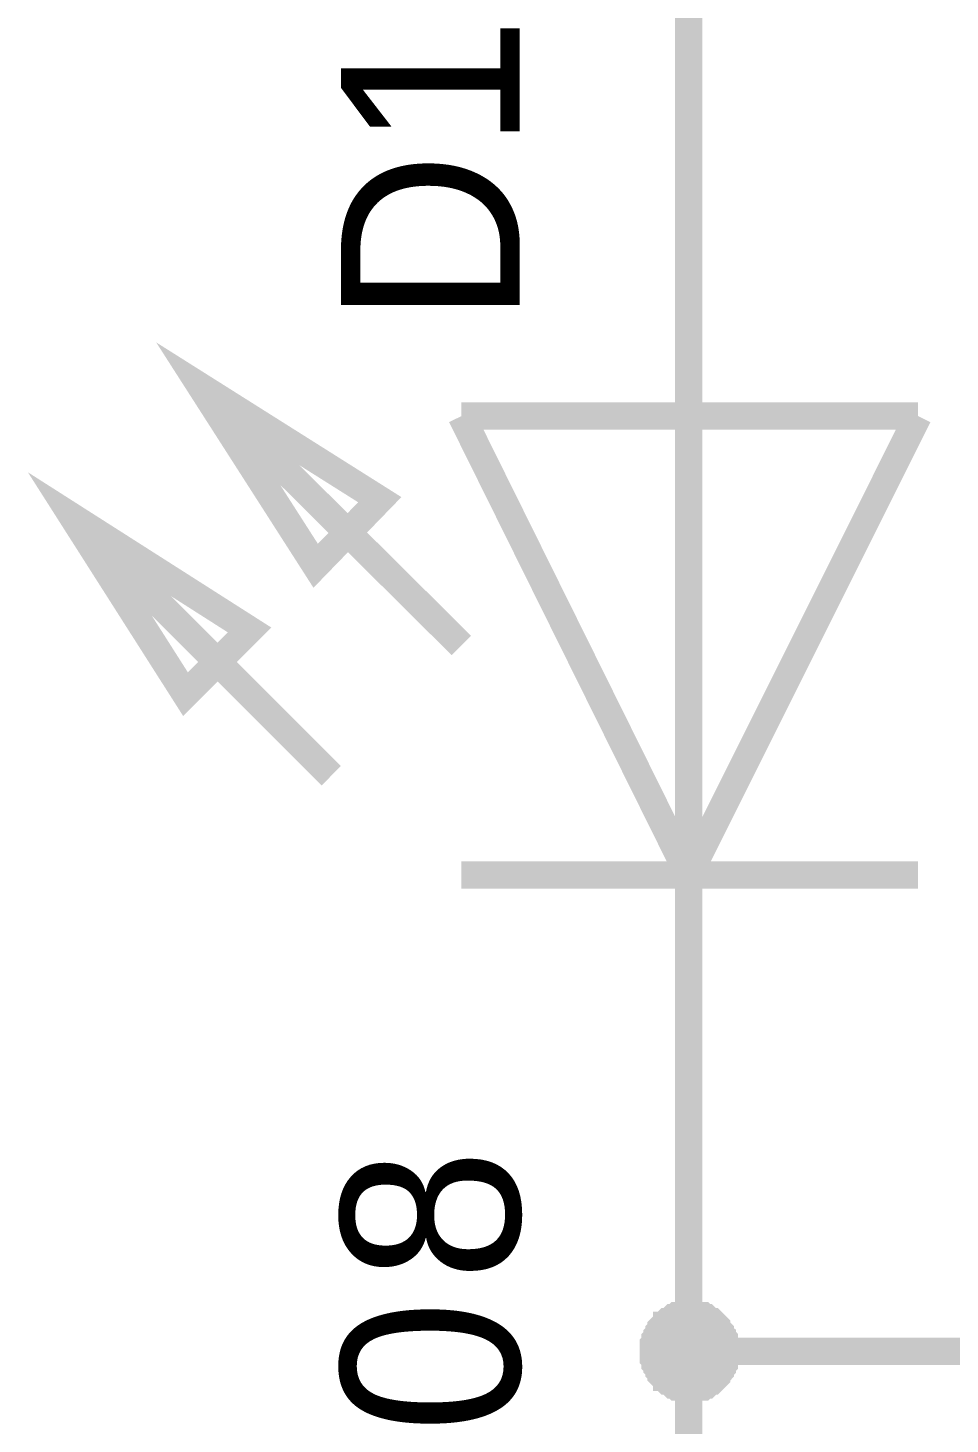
# Model space of a CAD drawing. Header units: millimetres. Extents: x 0 to 20.9, y 0 to 9.5.
# Drawn here: x 17.716 to 18.112, y 3.269 to 3.868 of the extents above; entities that cross this region are included whole.
import ezdxf

# ---------------------------------------------------------------- set-up
doc = ezdxf.new("R2010")
doc.units = ezdxf.units.MM
doc.header["$MEASUREMENT"] = 0
doc.layers.add('Sheet', color=255, linetype='Continuous')

msp = doc.modelspace()

# ---------------------------------------------------------------- linework, layer by layer
at = {"layer": 'Sheet'}
for points, const_width in [([(18.4001, 3.79933), (18.4001, 3.90626), (17.99995, 3.90626), (17.99995, 3.79933)], 0.0118), ([(17.99995, 3.70159), (17.99995, 3.79933)], 0.0118), ([(17.90221, 3.60302), (17.79027, 3.71412)], 0.0118), ([(17.83956, 3.63727), (17.79027, 3.71412)], 0.0118), ([(17.86712, 3.66567), (17.79027, 3.71412)], 0.0118), ([(17.90221, 3.70159), (18.09853, 3.70159)], 0.0118), ([(17.90221, 3.70159), (17.99995, 3.50444)], 0.0118), ([(18.09853, 3.70159), (17.99995, 3.50444)], 0.0118), ([(17.99995, 3.50444), (17.99995, 3.70159)], 0.0118), ([(17.84624, 3.54705), (17.73513, 3.65815)], 0.0118), ([(17.81115, 3.6097), (17.73513, 3.65815)], 0.0118), ([(17.78359, 3.58213), (17.73513, 3.65815)], 0.0118), ([(17.90221, 3.50444), (18.09853, 3.50444)], 0.0118), ([(17.99995, 3.50444), (17.99995, 3.40587)], 0.0118), ([(18.4001, 3.40587), (18.4001, 3.29977), (17.99995, 3.29977)], 0.0118), ([(17.99995, 3.40587), (17.99995, 3.29977), (17.99995, 3.19953)], 0.0118), ([(17.98074, 3.29977), (17.98074, 3.30061), (17.98074, 3.30144), (17.98074, 3.30311), (17.98074, 3.30395), (17.98157, 3.30478), (17.98157, 3.30562), (17.98157, 3.30645), (17.98241, 3.30729), (17.98241, 3.30813), (17.98324, 3.30896), (17.98324, 3.3098), (17.98408, 3.31063), (17.98408, 3.31147), (17.98491, 3.3123), (17.98575, 3.31314), (17.98658, 3.31397), (17.98658, 3.31481), (17.98742, 3.31481), (17.98825, 3.31564), (17.98909, 3.31648), (17.98993, 3.31648), (17.99076, 3.31731), (17.9916, 3.31815), (17.99243, 3.31815), (17.99327, 3.31899), (17.9941, 3.31899), (17.99494, 3.31899), (17.99577, 3.31982), (17.99661, 3.31982), (17.99828, 3.31982), (17.99911, 3.31982), (17.99995, 3.31982)], 0.0039), ([(17.98074, 3.29977), (17.98074, 3.30061), (17.98074, 3.30144), (17.98074, 3.30311), (17.98074, 3.30395), (17.98157, 3.30478), (17.98157, 3.30562), (17.98157, 3.30645), (17.98241, 3.30729), (17.98241, 3.30813), (17.98324, 3.30896), (17.98324, 3.3098), (17.98408, 3.31063), (17.98408, 3.31147), (17.98491, 3.3123), (17.98575, 3.31314), (17.98658, 3.31397), (17.98658, 3.31481), (17.98742, 3.31481), (17.98825, 3.31564), (17.98909, 3.31648), (17.98993, 3.31648), (17.99076, 3.31731), (17.9916, 3.31815), (17.99243, 3.31815), (17.99327, 3.31899), (17.9941, 3.31899), (17.99494, 3.31899), (17.99577, 3.31982), (17.99661, 3.31982), (17.99828, 3.31982), (17.99911, 3.31982), (17.99995, 3.31982)], 0.0039), ([(17.98074, 3.29977), (17.98074, 3.30061), (17.98074, 3.30144), (17.98074, 3.30311), (17.98074, 3.30395), (17.98157, 3.30478), (17.98157, 3.30562), (17.98157, 3.30645), (17.98241, 3.30729), (17.98241, 3.30813), (17.98324, 3.30896), (17.98324, 3.3098), (17.98408, 3.31063), (17.98408, 3.31147), (17.98491, 3.3123), (17.98575, 3.31314), (17.98658, 3.31397), (17.98658, 3.31481), (17.98742, 3.31481), (17.98825, 3.31564), (17.98909, 3.31648), (17.98993, 3.31648), (17.99076, 3.31731), (17.9916, 3.31815), (17.99243, 3.31815), (17.99327, 3.31899), (17.9941, 3.31899), (17.99494, 3.31899), (17.99577, 3.31982), (17.99661, 3.31982), (17.99828, 3.31982), (17.99911, 3.31982), (17.99995, 3.31982)], 0.0039), ([(17.98074, 3.29977), (17.98074, 3.30061), (17.98074, 3.30144), (17.98074, 3.30311), (17.98074, 3.30395), (17.98157, 3.30478), (17.98157, 3.30562), (17.98157, 3.30645), (17.98241, 3.30729), (17.98241, 3.30813), (17.98324, 3.30896), (17.98324, 3.3098), (17.98408, 3.31063), (17.98408, 3.31147), (17.98491, 3.3123), (17.98575, 3.31314), (17.98658, 3.31397), (17.98658, 3.31481), (17.98742, 3.31481), (17.98825, 3.31564), (17.98909, 3.31648), (17.98993, 3.31648), (17.99076, 3.31731), (17.9916, 3.31815), (17.99243, 3.31815), (17.99327, 3.31899), (17.9941, 3.31899), (17.99494, 3.31899), (17.99577, 3.31982), (17.99661, 3.31982), (17.99828, 3.31982), (17.99911, 3.31982), (17.99995, 3.31982)], 0.0039), ([(17.98074, 3.29977), (17.98074, 3.30061), (17.98074, 3.30144), (17.98074, 3.30311), (17.98074, 3.30395), (17.98157, 3.30478), (17.98157, 3.30562), (17.98157, 3.30645), (17.98241, 3.30729), (17.98241, 3.30813), (17.98324, 3.30896), (17.98324, 3.3098), (17.98408, 3.31063), (17.98408, 3.31147), (17.98491, 3.3123), (17.98575, 3.31314), (17.98658, 3.31397), (17.98658, 3.31481), (17.98742, 3.31481), (17.98825, 3.31564), (17.98909, 3.31648), (17.98993, 3.31648), (17.99076, 3.31731), (17.9916, 3.31815), (17.99243, 3.31815), (17.99327, 3.31899), (17.9941, 3.31899), (17.99494, 3.31899), (17.99577, 3.31982), (17.99661, 3.31982), (17.99828, 3.31982), (17.99911, 3.31982), (17.99995, 3.31982)], 0.0039), ([(17.98074, 3.29977), (17.98074, 3.30061), (17.98074, 3.30144), (17.98074, 3.30311), (17.98074, 3.30395), (17.98157, 3.30478), (17.98157, 3.30562), (17.98157, 3.30645), (17.98241, 3.30729), (17.98241, 3.30813), (17.98324, 3.30896), (17.98324, 3.3098), (17.98408, 3.31063), (17.98408, 3.31147), (17.98491, 3.3123), (17.98575, 3.31314), (17.98658, 3.31397), (17.98658, 3.31481), (17.98742, 3.31481), (17.98825, 3.31564), (17.98909, 3.31648), (17.98993, 3.31648), (17.99076, 3.31731), (17.9916, 3.31815), (17.99243, 3.31815), (17.99327, 3.31899), (17.9941, 3.31899), (17.99494, 3.31899), (17.99577, 3.31982), (17.99661, 3.31982), (17.99828, 3.31982), (17.99911, 3.31982), (17.99995, 3.31982)], 0.0039), ([(17.98074, 3.29977), (17.98074, 3.30061), (17.98074, 3.30144), (17.98074, 3.30311), (17.98074, 3.30395), (17.98157, 3.30478), (17.98157, 3.30562), (17.98157, 3.30645), (17.98241, 3.30729), (17.98241, 3.30813), (17.98324, 3.30896), (17.98324, 3.3098), (17.98408, 3.31063), (17.98408, 3.31147), (17.98491, 3.3123), (17.98575, 3.31314), (17.98658, 3.31397), (17.98658, 3.31481), (17.98742, 3.31481), (17.98825, 3.31564), (17.98909, 3.31648), (17.98993, 3.31648), (17.99076, 3.31731), (17.9916, 3.31815), (17.99243, 3.31815), (17.99327, 3.31899), (17.9941, 3.31899), (17.99494, 3.31899), (17.99577, 3.31982), (17.99661, 3.31982), (17.99828, 3.31982), (17.99911, 3.31982), (17.99995, 3.31982)], 0.0039), ([(17.98074, 3.29977), (17.98074, 3.30061), (17.98074, 3.30144), (17.98074, 3.30311), (17.98074, 3.30395), (17.98157, 3.30478), (17.98157, 3.30562), (17.98157, 3.30645), (17.98241, 3.30729), (17.98241, 3.30813), (17.98324, 3.30896), (17.98324, 3.3098), (17.98408, 3.31063), (17.98408, 3.31147), (17.98491, 3.3123), (17.98575, 3.31314), (17.98658, 3.31397), (17.98658, 3.31481), (17.98742, 3.31481), (17.98825, 3.31564), (17.98909, 3.31648), (17.98993, 3.31648), (17.99076, 3.31731), (17.9916, 3.31815), (17.99243, 3.31815), (17.99327, 3.31899), (17.9941, 3.31899), (17.99494, 3.31899), (17.99577, 3.31982), (17.99661, 3.31982), (17.99828, 3.31982), (17.99911, 3.31982), (17.99995, 3.31982)], 0.0039), ([(17.99995, 3.31982), (17.99995, 3.31982)], 0.0039), ([(17.99995, 3.31982), (18.00079, 3.31982), (18.00246, 3.31982), (18.00329, 3.31982), (18.00413, 3.31982), (18.00496, 3.31899), (18.0058, 3.31899), (18.00747, 3.31899), (18.0083, 3.31815), (18.00914, 3.31815), (18.00997, 3.31731), (18.01081, 3.31648), (18.01165, 3.31648), (18.01248, 3.31564), (18.01332, 3.31481), (18.01332, 3.31481), (18.01415, 3.31397), (18.01499, 3.31314), (18.01582, 3.3123), (18.01582, 3.31147), (18.01666, 3.31063), (18.01749, 3.3098), (18.01749, 3.30896), (18.01833, 3.30813), (18.01833, 3.30729), (18.01916, 3.30645), (18.01916, 3.30562), (18.01916, 3.30478), (18.02, 3.30395), (18.02, 3.30311), (18.02, 3.30144), (18.02, 3.30061), (18.02, 3.29977)], 0.0039), ([(17.99995, 3.31982), (17.99995, 3.31982)], 0.0039), ([(17.99995, 3.31982), (18.00079, 3.31982), (18.00246, 3.31982), (18.00329, 3.31982), (18.00413, 3.31982), (18.00496, 3.31899), (18.0058, 3.31899), (18.00747, 3.31899), (18.0083, 3.31815), (18.00914, 3.31815), (18.00997, 3.31731), (18.01081, 3.31648), (18.01165, 3.31648), (18.01248, 3.31564), (18.01332, 3.31481), (18.01332, 3.31481), (18.01415, 3.31397), (18.01499, 3.31314), (18.01582, 3.3123), (18.01582, 3.31147), (18.01666, 3.31063), (18.01749, 3.3098), (18.01749, 3.30896), (18.01833, 3.30813), (18.01833, 3.30729), (18.01916, 3.30645), (18.01916, 3.30562), (18.01916, 3.30478), (18.02, 3.30395), (18.02, 3.30311), (18.02, 3.30144), (18.02, 3.30061), (18.02, 3.29977)], 0.0039), ([(17.99995, 3.31982), (17.99995, 3.31982)], 0.0039), ([(17.99995, 3.31982), (18.00079, 3.31982), (18.00246, 3.31982), (18.00329, 3.31982), (18.00413, 3.31982), (18.00496, 3.31899), (18.0058, 3.31899), (18.00747, 3.31899), (18.0083, 3.31815), (18.00914, 3.31815), (18.00997, 3.31731), (18.01081, 3.31648), (18.01165, 3.31648), (18.01248, 3.31564), (18.01332, 3.31481), (18.01332, 3.31481), (18.01415, 3.31397), (18.01499, 3.31314), (18.01582, 3.3123), (18.01582, 3.31147), (18.01666, 3.31063), (18.01749, 3.3098), (18.01749, 3.30896), (18.01833, 3.30813), (18.01833, 3.30729), (18.01916, 3.30645), (18.01916, 3.30562), (18.01916, 3.30478), (18.02, 3.30395), (18.02, 3.30311), (18.02, 3.30144), (18.02, 3.30061), (18.02, 3.29977)], 0.0039), ([(17.99995, 3.31982), (17.99995, 3.31982)], 0.0039), ([(17.99995, 3.31982), (18.00079, 3.31982), (18.00246, 3.31982), (18.00329, 3.31982), (18.00413, 3.31982), (18.00496, 3.31899), (18.0058, 3.31899), (18.00747, 3.31899), (18.0083, 3.31815), (18.00914, 3.31815), (18.00997, 3.31731), (18.01081, 3.31648), (18.01165, 3.31648), (18.01248, 3.31564), (18.01332, 3.31481), (18.01332, 3.31481), (18.01415, 3.31397), (18.01499, 3.31314), (18.01582, 3.3123), (18.01582, 3.31147), (18.01666, 3.31063), (18.01749, 3.3098), (18.01749, 3.30896), (18.01833, 3.30813), (18.01833, 3.30729), (18.01916, 3.30645), (18.01916, 3.30562), (18.01916, 3.30478), (18.02, 3.30395), (18.02, 3.30311), (18.02, 3.30144), (18.02, 3.30061), (18.02, 3.29977)], 0.0039), ([(17.99995, 3.31982), (17.99995, 3.31982)], 0.0039), ([(17.99995, 3.31982), (18.00079, 3.31982), (18.00246, 3.31982), (18.00329, 3.31982), (18.00413, 3.31982), (18.00496, 3.31899), (18.0058, 3.31899), (18.00747, 3.31899), (18.0083, 3.31815), (18.00914, 3.31815), (18.00997, 3.31731), (18.01081, 3.31648), (18.01165, 3.31648), (18.01248, 3.31564), (18.01332, 3.31481), (18.01332, 3.31481), (18.01415, 3.31397), (18.01499, 3.31314), (18.01582, 3.3123), (18.01582, 3.31147), (18.01666, 3.31063), (18.01749, 3.3098), (18.01749, 3.30896), (18.01833, 3.30813), (18.01833, 3.30729), (18.01916, 3.30645), (18.01916, 3.30562), (18.01916, 3.30478), (18.02, 3.30395), (18.02, 3.30311), (18.02, 3.30144), (18.02, 3.30061), (18.02, 3.29977)], 0.0039), ([(17.99995, 3.31982), (17.99995, 3.31982)], 0.0039), ([(17.99995, 3.31982), (18.00079, 3.31982), (18.00246, 3.31982), (18.00329, 3.31982), (18.00413, 3.31982), (18.00496, 3.31899), (18.0058, 3.31899), (18.00747, 3.31899), (18.0083, 3.31815), (18.00914, 3.31815), (18.00997, 3.31731), (18.01081, 3.31648), (18.01165, 3.31648), (18.01248, 3.31564), (18.01332, 3.31481), (18.01332, 3.31481), (18.01415, 3.31397), (18.01499, 3.31314), (18.01582, 3.3123), (18.01582, 3.31147), (18.01666, 3.31063), (18.01749, 3.3098), (18.01749, 3.30896), (18.01833, 3.30813), (18.01833, 3.30729), (18.01916, 3.30645), (18.01916, 3.30562), (18.01916, 3.30478), (18.02, 3.30395), (18.02, 3.30311), (18.02, 3.30144), (18.02, 3.30061), (18.02, 3.29977)], 0.0039), ([(17.99995, 3.31982), (17.99995, 3.31982)], 0.0039), ([(17.99995, 3.31982), (18.00079, 3.31982), (18.00246, 3.31982), (18.00329, 3.31982), (18.00413, 3.31982), (18.00496, 3.31899), (18.0058, 3.31899), (18.00747, 3.31899), (18.0083, 3.31815), (18.00914, 3.31815), (18.00997, 3.31731), (18.01081, 3.31648), (18.01165, 3.31648), (18.01248, 3.31564), (18.01332, 3.31481), (18.01332, 3.31481), (18.01415, 3.31397), (18.01499, 3.31314), (18.01582, 3.3123), (18.01582, 3.31147), (18.01666, 3.31063), (18.01749, 3.3098), (18.01749, 3.30896), (18.01833, 3.30813), (18.01833, 3.30729), (18.01916, 3.30645), (18.01916, 3.30562), (18.01916, 3.30478), (18.02, 3.30395), (18.02, 3.30311), (18.02, 3.30144), (18.02, 3.30061), (18.02, 3.29977)], 0.0039), ([(17.99995, 3.31982), (17.99995, 3.31982)], 0.0039), ([(17.99995, 3.31982), (18.00079, 3.31982), (18.00246, 3.31982), (18.00329, 3.31982), (18.00413, 3.31982), (18.00496, 3.31899), (18.0058, 3.31899), (18.00747, 3.31899), (18.0083, 3.31815), (18.00914, 3.31815), (18.00997, 3.31731), (18.01081, 3.31648), (18.01165, 3.31648), (18.01248, 3.31564), (18.01332, 3.31481), (18.01332, 3.31481), (18.01415, 3.31397), (18.01499, 3.31314), (18.01582, 3.3123), (18.01582, 3.31147), (18.01666, 3.31063), (18.01749, 3.3098), (18.01749, 3.30896), (18.01833, 3.30813), (18.01833, 3.30729), (18.01916, 3.30645), (18.01916, 3.30562), (18.01916, 3.30478), (18.02, 3.30395), (18.02, 3.30311), (18.02, 3.30144), (18.02, 3.30061), (18.02, 3.29977)], 0.0039), ([(17.99995, 3.27972), (17.99911, 3.27972), (17.99828, 3.27972), (17.99661, 3.27972), (17.99577, 3.27972), (17.99494, 3.28056), (17.9941, 3.28056), (17.99327, 3.28056), (17.99243, 3.28139), (17.9916, 3.28139), (17.99076, 3.28223), (17.98993, 3.28306), (17.98909, 3.28306), (17.98825, 3.2839), (17.98742, 3.28473), (17.98658, 3.28473), (17.98658, 3.28557), (17.98575, 3.28641), (17.98491, 3.28724), (17.98408, 3.28808), (17.98408, 3.28891), (17.98324, 3.28975), (17.98324, 3.29058), (17.98241, 3.29142), (17.98241, 3.29225), (17.98157, 3.29309), (17.98157, 3.29392), (17.98157, 3.29476), (17.98074, 3.29559), (17.98074, 3.29643), (17.98074, 3.2981), (17.98074, 3.29894), (17.98074, 3.29977)], 0.0039), ([(17.98074, 3.29977), (17.98074, 3.29977)], 0.0039), ([(17.99995, 3.27972), (17.99911, 3.27972), (17.99828, 3.27972), (17.99661, 3.27972), (17.99577, 3.27972), (17.99494, 3.28056), (17.9941, 3.28056), (17.99327, 3.28056), (17.99243, 3.28139), (17.9916, 3.28139), (17.99076, 3.28223), (17.98993, 3.28306), (17.98909, 3.28306), (17.98825, 3.2839), (17.98742, 3.28473), (17.98658, 3.28473), (17.98658, 3.28557), (17.98575, 3.28641), (17.98491, 3.28724), (17.98408, 3.28808), (17.98408, 3.28891), (17.98324, 3.28975), (17.98324, 3.29058), (17.98241, 3.29142), (17.98241, 3.29225), (17.98157, 3.29309), (17.98157, 3.29392), (17.98157, 3.29476), (17.98074, 3.29559), (17.98074, 3.29643), (17.98074, 3.2981), (17.98074, 3.29894), (17.98074, 3.29977)], 0.0039), ([(17.98074, 3.29977), (17.98074, 3.29977)], 0.0039), ([(17.99995, 3.27972), (17.99911, 3.27972), (17.99828, 3.27972), (17.99661, 3.27972), (17.99577, 3.27972), (17.99494, 3.28056), (17.9941, 3.28056), (17.99327, 3.28056), (17.99243, 3.28139), (17.9916, 3.28139), (17.99076, 3.28223), (17.98993, 3.28306), (17.98909, 3.28306), (17.98825, 3.2839), (17.98742, 3.28473), (17.98658, 3.28473), (17.98658, 3.28557), (17.98575, 3.28641), (17.98491, 3.28724), (17.98408, 3.28808), (17.98408, 3.28891), (17.98324, 3.28975), (17.98324, 3.29058), (17.98241, 3.29142), (17.98241, 3.29225), (17.98157, 3.29309), (17.98157, 3.29392), (17.98157, 3.29476), (17.98074, 3.29559), (17.98074, 3.29643), (17.98074, 3.2981), (17.98074, 3.29894), (17.98074, 3.29977)], 0.0039), ([(17.98074, 3.29977), (17.98074, 3.29977)], 0.0039), ([(17.99995, 3.27972), (17.99911, 3.27972), (17.99828, 3.27972), (17.99661, 3.27972), (17.99577, 3.27972), (17.99494, 3.28056), (17.9941, 3.28056), (17.99327, 3.28056), (17.99243, 3.28139), (17.9916, 3.28139), (17.99076, 3.28223), (17.98993, 3.28306), (17.98909, 3.28306), (17.98825, 3.2839), (17.98742, 3.28473), (17.98658, 3.28473), (17.98658, 3.28557), (17.98575, 3.28641), (17.98491, 3.28724), (17.98408, 3.28808), (17.98408, 3.28891), (17.98324, 3.28975), (17.98324, 3.29058), (17.98241, 3.29142), (17.98241, 3.29225), (17.98157, 3.29309), (17.98157, 3.29392), (17.98157, 3.29476), (17.98074, 3.29559), (17.98074, 3.29643), (17.98074, 3.2981), (17.98074, 3.29894), (17.98074, 3.29977)], 0.0039), ([(17.98074, 3.29977), (17.98074, 3.29977)], 0.0039), ([(17.99995, 3.27972), (17.99911, 3.27972), (17.99828, 3.27972), (17.99661, 3.27972), (17.99577, 3.27972), (17.99494, 3.28056), (17.9941, 3.28056), (17.99327, 3.28056), (17.99243, 3.28139), (17.9916, 3.28139), (17.99076, 3.28223), (17.98993, 3.28306), (17.98909, 3.28306), (17.98825, 3.2839), (17.98742, 3.28473), (17.98658, 3.28473), (17.98658, 3.28557), (17.98575, 3.28641), (17.98491, 3.28724), (17.98408, 3.28808), (17.98408, 3.28891), (17.98324, 3.28975), (17.98324, 3.29058), (17.98241, 3.29142), (17.98241, 3.29225), (17.98157, 3.29309), (17.98157, 3.29392), (17.98157, 3.29476), (17.98074, 3.29559), (17.98074, 3.29643), (17.98074, 3.2981), (17.98074, 3.29894), (17.98074, 3.29977)], 0.0039), ([(17.98074, 3.29977), (17.98074, 3.29977)], 0.0039), ([(17.99995, 3.27972), (17.99911, 3.27972), (17.99828, 3.27972), (17.99661, 3.27972), (17.99577, 3.27972), (17.99494, 3.28056), (17.9941, 3.28056), (17.99327, 3.28056), (17.99243, 3.28139), (17.9916, 3.28139), (17.99076, 3.28223), (17.98993, 3.28306), (17.98909, 3.28306), (17.98825, 3.2839), (17.98742, 3.28473), (17.98658, 3.28473), (17.98658, 3.28557), (17.98575, 3.28641), (17.98491, 3.28724), (17.98408, 3.28808), (17.98408, 3.28891), (17.98324, 3.28975), (17.98324, 3.29058), (17.98241, 3.29142), (17.98241, 3.29225), (17.98157, 3.29309), (17.98157, 3.29392), (17.98157, 3.29476), (17.98074, 3.29559), (17.98074, 3.29643), (17.98074, 3.2981), (17.98074, 3.29894), (17.98074, 3.29977)], 0.0039), ([(17.98074, 3.29977), (17.98074, 3.29977)], 0.0039), ([(17.99995, 3.27972), (17.99911, 3.27972), (17.99828, 3.27972), (17.99661, 3.27972), (17.99577, 3.27972), (17.99494, 3.28056), (17.9941, 3.28056), (17.99327, 3.28056), (17.99243, 3.28139), (17.9916, 3.28139), (17.99076, 3.28223), (17.98993, 3.28306), (17.98909, 3.28306), (17.98825, 3.2839), (17.98742, 3.28473), (17.98658, 3.28473), (17.98658, 3.28557), (17.98575, 3.28641), (17.98491, 3.28724), (17.98408, 3.28808), (17.98408, 3.28891), (17.98324, 3.28975), (17.98324, 3.29058), (17.98241, 3.29142), (17.98241, 3.29225), (17.98157, 3.29309), (17.98157, 3.29392), (17.98157, 3.29476), (17.98074, 3.29559), (17.98074, 3.29643), (17.98074, 3.2981), (17.98074, 3.29894), (17.98074, 3.29977)], 0.0039), ([(17.98074, 3.29977), (17.98074, 3.29977)], 0.0039), ([(17.99995, 3.27972), (17.99911, 3.27972), (17.99828, 3.27972), (17.99661, 3.27972), (17.99577, 3.27972), (17.99494, 3.28056), (17.9941, 3.28056), (17.99327, 3.28056), (17.99243, 3.28139), (17.9916, 3.28139), (17.99076, 3.28223), (17.98993, 3.28306), (17.98909, 3.28306), (17.98825, 3.2839), (17.98742, 3.28473), (17.98658, 3.28473), (17.98658, 3.28557), (17.98575, 3.28641), (17.98491, 3.28724), (17.98408, 3.28808), (17.98408, 3.28891), (17.98324, 3.28975), (17.98324, 3.29058), (17.98241, 3.29142), (17.98241, 3.29225), (17.98157, 3.29309), (17.98157, 3.29392), (17.98157, 3.29476), (17.98074, 3.29559), (17.98074, 3.29643), (17.98074, 3.2981), (17.98074, 3.29894), (17.98074, 3.29977)], 0.0039), ([(17.98074, 3.29977), (17.98074, 3.29977)], 0.0039), ([(18.02, 3.29977), (18.02, 3.29894), (18.02, 3.2981), (18.02, 3.29643), (18.02, 3.29559), (18.01916, 3.29476), (18.01916, 3.29392), (18.01916, 3.29309), (18.01833, 3.29225), (18.01833, 3.29142), (18.01749, 3.29058), (18.01749, 3.28975), (18.01666, 3.28891), (18.01582, 3.28808), (18.01582, 3.28724), (18.01499, 3.28641), (18.01415, 3.28557), (18.01332, 3.28473), (18.01332, 3.28473), (18.01248, 3.2839), (18.01165, 3.28306), (18.01081, 3.28306), (18.00997, 3.28223), (18.00914, 3.28139), (18.0083, 3.28139), (18.00747, 3.28056), (18.0058, 3.28056), (18.00496, 3.28056), (18.00413, 3.27972), (18.00329, 3.27972), (18.00246, 3.27972), (18.00079, 3.27972), (17.99995, 3.27972)], 0.0039), ([(18.02, 3.29977), (18.02, 3.29894), (18.02, 3.2981), (18.02, 3.29643), (18.02, 3.29559), (18.01916, 3.29476), (18.01916, 3.29392), (18.01916, 3.29309), (18.01833, 3.29225), (18.01833, 3.29142), (18.01749, 3.29058), (18.01749, 3.28975), (18.01666, 3.28891), (18.01582, 3.28808), (18.01582, 3.28724), (18.01499, 3.28641), (18.01415, 3.28557), (18.01332, 3.28473), (18.01332, 3.28473), (18.01248, 3.2839), (18.01165, 3.28306), (18.01081, 3.28306), (18.00997, 3.28223), (18.00914, 3.28139), (18.0083, 3.28139), (18.00747, 3.28056), (18.0058, 3.28056), (18.00496, 3.28056), (18.00413, 3.27972), (18.00329, 3.27972), (18.00246, 3.27972), (18.00079, 3.27972), (17.99995, 3.27972)], 0.0039), ([(18.02, 3.29977), (18.02, 3.29894), (18.02, 3.2981), (18.02, 3.29643), (18.02, 3.29559), (18.01916, 3.29476), (18.01916, 3.29392), (18.01916, 3.29309), (18.01833, 3.29225), (18.01833, 3.29142), (18.01749, 3.29058), (18.01749, 3.28975), (18.01666, 3.28891), (18.01582, 3.28808), (18.01582, 3.28724), (18.01499, 3.28641), (18.01415, 3.28557), (18.01332, 3.28473), (18.01332, 3.28473), (18.01248, 3.2839), (18.01165, 3.28306), (18.01081, 3.28306), (18.00997, 3.28223), (18.00914, 3.28139), (18.0083, 3.28139), (18.00747, 3.28056), (18.0058, 3.28056), (18.00496, 3.28056), (18.00413, 3.27972), (18.00329, 3.27972), (18.00246, 3.27972), (18.00079, 3.27972), (17.99995, 3.27972)], 0.0039), ([(18.02, 3.29977), (18.02, 3.29894), (18.02, 3.2981), (18.02, 3.29643), (18.02, 3.29559), (18.01916, 3.29476), (18.01916, 3.29392), (18.01916, 3.29309), (18.01833, 3.29225), (18.01833, 3.29142), (18.01749, 3.29058), (18.01749, 3.28975), (18.01666, 3.28891), (18.01582, 3.28808), (18.01582, 3.28724), (18.01499, 3.28641), (18.01415, 3.28557), (18.01332, 3.28473), (18.01332, 3.28473), (18.01248, 3.2839), (18.01165, 3.28306), (18.01081, 3.28306), (18.00997, 3.28223), (18.00914, 3.28139), (18.0083, 3.28139), (18.00747, 3.28056), (18.0058, 3.28056), (18.00496, 3.28056), (18.00413, 3.27972), (18.00329, 3.27972), (18.00246, 3.27972), (18.00079, 3.27972), (17.99995, 3.27972)], 0.0039), ([(18.02, 3.29977), (18.02, 3.29894), (18.02, 3.2981), (18.02, 3.29643), (18.02, 3.29559), (18.01916, 3.29476), (18.01916, 3.29392), (18.01916, 3.29309), (18.01833, 3.29225), (18.01833, 3.29142), (18.01749, 3.29058), (18.01749, 3.28975), (18.01666, 3.28891), (18.01582, 3.28808), (18.01582, 3.28724), (18.01499, 3.28641), (18.01415, 3.28557), (18.01332, 3.28473), (18.01332, 3.28473), (18.01248, 3.2839), (18.01165, 3.28306), (18.01081, 3.28306), (18.00997, 3.28223), (18.00914, 3.28139), (18.0083, 3.28139), (18.00747, 3.28056), (18.0058, 3.28056), (18.00496, 3.28056), (18.00413, 3.27972), (18.00329, 3.27972), (18.00246, 3.27972), (18.00079, 3.27972), (17.99995, 3.27972)], 0.0039), ([(18.02, 3.29977), (18.02, 3.29894), (18.02, 3.2981), (18.02, 3.29643), (18.02, 3.29559), (18.01916, 3.29476), (18.01916, 3.29392), (18.01916, 3.29309), (18.01833, 3.29225), (18.01833, 3.29142), (18.01749, 3.29058), (18.01749, 3.28975), (18.01666, 3.28891), (18.01582, 3.28808), (18.01582, 3.28724), (18.01499, 3.28641), (18.01415, 3.28557), (18.01332, 3.28473), (18.01332, 3.28473), (18.01248, 3.2839), (18.01165, 3.28306), (18.01081, 3.28306), (18.00997, 3.28223), (18.00914, 3.28139), (18.0083, 3.28139), (18.00747, 3.28056), (18.0058, 3.28056), (18.00496, 3.28056), (18.00413, 3.27972), (18.00329, 3.27972), (18.00246, 3.27972), (18.00079, 3.27972), (17.99995, 3.27972)], 0.0039), ([(18.02, 3.29977), (18.02, 3.29894), (18.02, 3.2981), (18.02, 3.29643), (18.02, 3.29559), (18.01916, 3.29476), (18.01916, 3.29392), (18.01916, 3.29309), (18.01833, 3.29225), (18.01833, 3.29142), (18.01749, 3.29058), (18.01749, 3.28975), (18.01666, 3.28891), (18.01582, 3.28808), (18.01582, 3.28724), (18.01499, 3.28641), (18.01415, 3.28557), (18.01332, 3.28473), (18.01332, 3.28473), (18.01248, 3.2839), (18.01165, 3.28306), (18.01081, 3.28306), (18.00997, 3.28223), (18.00914, 3.28139), (18.0083, 3.28139), (18.00747, 3.28056), (18.0058, 3.28056), (18.00496, 3.28056), (18.00413, 3.27972), (18.00329, 3.27972), (18.00246, 3.27972), (18.00079, 3.27972), (17.99995, 3.27972)], 0.0039), ([(18.02, 3.29977), (18.02, 3.29894), (18.02, 3.2981), (18.02, 3.29643), (18.02, 3.29559), (18.01916, 3.29476), (18.01916, 3.29392), (18.01916, 3.29309), (18.01833, 3.29225), (18.01833, 3.29142), (18.01749, 3.29058), (18.01749, 3.28975), (18.01666, 3.28891), (18.01582, 3.28808), (18.01582, 3.28724), (18.01499, 3.28641), (18.01415, 3.28557), (18.01332, 3.28473), (18.01332, 3.28473), (18.01248, 3.2839), (18.01165, 3.28306), (18.01081, 3.28306), (18.00997, 3.28223), (18.00914, 3.28139), (18.0083, 3.28139), (18.00747, 3.28056), (18.0058, 3.28056), (18.00496, 3.28056), (18.00413, 3.27972), (18.00329, 3.27972), (18.00246, 3.27972), (18.00079, 3.27972), (17.99995, 3.27972)], 0.0039), ([(18.02, 3.29977), (18.02, 3.29977), (18.02, 3.29977), (18.02, 3.29977), (18.02, 3.29977), (18.02, 3.29977), (18.02, 3.29977), (18.02, 3.29977), (18.02, 3.29977), (18.02, 3.29977), (18.02, 3.29977), (18.02, 3.29977), (18.02, 3.29977), (18.02, 3.29977), (18.02, 3.29977), (18.02, 3.29977), (18.02, 3.29977), (18.02, 3.29977), (18.02, 3.29977), (18.02, 3.29977), (18.02, 3.29977), (18.02, 3.29977), (18.02, 3.29977), (18.02, 3.29977), (18.02, 3.29977), (18.02, 3.29977), (18.02, 3.29977), (18.02, 3.29977), (18.02, 3.29977), (18.02, 3.29977), (18.02, 3.29977), (18.02, 3.29977), (18.02, 3.29977)], 0.0039), ([(18.02, 3.29977), (18.02, 3.29977)], 0.0039), ([(18.02, 3.29977), (18.02, 3.29977), (18.02, 3.29977), (18.02, 3.29977), (18.02, 3.29977), (18.02, 3.29977), (18.02, 3.29977), (18.02, 3.29977), (18.02, 3.29977), (18.02, 3.29977), (18.02, 3.29977), (18.02, 3.29977), (18.02, 3.29977), (18.02, 3.29977), (18.02, 3.29977), (18.02, 3.29977), (18.02, 3.29977), (18.02, 3.29977), (18.02, 3.29977), (18.02, 3.29977), (18.02, 3.29977), (18.02, 3.29977), (18.02, 3.29977), (18.02, 3.29977), (18.02, 3.29977), (18.02, 3.29977), (18.02, 3.29977), (18.02, 3.29977), (18.02, 3.29977), (18.02, 3.29977), (18.02, 3.29977), (18.02, 3.29977), (18.02, 3.29977)], 0.0039), ([(18.02, 3.29977), (18.02, 3.29977)], 0.0039), ([(18.02, 3.29977), (18.02, 3.29977), (18.02, 3.29977), (18.02, 3.29977), (18.02, 3.29977), (18.02, 3.29977), (18.02, 3.29977), (18.02, 3.29977), (18.02, 3.29977), (18.02, 3.29977), (18.02, 3.29977), (18.02, 3.29977), (18.02, 3.29977), (18.02, 3.29977), (18.02, 3.29977), (18.02, 3.29977), (18.02, 3.29977), (18.02, 3.29977), (18.02, 3.29977), (18.02, 3.29977), (18.02, 3.29977), (18.02, 3.29977), (18.02, 3.29977), (18.02, 3.29977), (18.02, 3.29977), (18.02, 3.29977), (18.02, 3.29977), (18.02, 3.29977), (18.02, 3.29977), (18.02, 3.29977), (18.02, 3.29977), (18.02, 3.29977), (18.02, 3.29977)], 0.0039), ([(18.02, 3.29977), (18.02, 3.29977)], 0.0039), ([(18.02, 3.29977), (18.02, 3.29977), (18.02, 3.29977), (18.02, 3.29977), (18.02, 3.29977), (18.02, 3.29977), (18.02, 3.29977), (18.02, 3.29977), (18.02, 3.29977), (18.02, 3.29977), (18.02, 3.29977), (18.02, 3.29977), (18.02, 3.29977), (18.02, 3.29977), (18.02, 3.29977), (18.02, 3.29977), (18.02, 3.29977), (18.02, 3.29977), (18.02, 3.29977), (18.02, 3.29977), (18.02, 3.29977), (18.02, 3.29977), (18.02, 3.29977), (18.02, 3.29977), (18.02, 3.29977), (18.02, 3.29977), (18.02, 3.29977), (18.02, 3.29977), (18.02, 3.29977), (18.02, 3.29977), (18.02, 3.29977), (18.02, 3.29977), (18.02, 3.29977)], 0.0039), ([(18.02, 3.29977), (18.02, 3.29977)], 0.0039), ([(18.02, 3.29977), (18.02, 3.29977), (18.02, 3.29977), (18.02, 3.29977), (18.02, 3.29977), (18.02, 3.29977), (18.02, 3.29977), (18.02, 3.29977), (18.02, 3.29977), (18.02, 3.29977), (18.02, 3.29977), (18.02, 3.29977), (18.02, 3.29977), (18.02, 3.29977), (18.02, 3.29977), (18.02, 3.29977), (18.02, 3.29977), (18.02, 3.29977), (18.02, 3.29977), (18.02, 3.29977), (18.02, 3.29977), (18.02, 3.29977), (18.02, 3.29977), (18.02, 3.29977), (18.02, 3.29977), (18.02, 3.29977), (18.02, 3.29977), (18.02, 3.29977), (18.02, 3.29977), (18.02, 3.29977), (18.02, 3.29977), (18.02, 3.29977), (18.02, 3.29977)], 0.0039), ([(18.02, 3.29977), (18.02, 3.29977)], 0.0039), ([(18.02, 3.29977), (18.02, 3.29977), (18.02, 3.29977), (18.02, 3.29977), (18.02, 3.29977), (18.02, 3.29977), (18.02, 3.29977), (18.02, 3.29977), (18.02, 3.29977), (18.02, 3.29977), (18.02, 3.29977), (18.02, 3.29977), (18.02, 3.29977), (18.02, 3.29977), (18.02, 3.29977), (18.02, 3.29977), (18.02, 3.29977), (18.02, 3.29977), (18.02, 3.29977), (18.02, 3.29977), (18.02, 3.29977), (18.02, 3.29977), (18.02, 3.29977), (18.02, 3.29977), (18.02, 3.29977), (18.02, 3.29977), (18.02, 3.29977), (18.02, 3.29977), (18.02, 3.29977), (18.02, 3.29977), (18.02, 3.29977), (18.02, 3.29977), (18.02, 3.29977)], 0.0039), ([(18.02, 3.29977), (18.02, 3.29977)], 0.0039), ([(18.02, 3.29977), (18.02, 3.29977), (18.02, 3.29977), (18.02, 3.29977), (18.02, 3.29977), (18.02, 3.29977), (18.02, 3.29977), (18.02, 3.29977), (18.02, 3.29977), (18.02, 3.29977), (18.02, 3.29977), (18.02, 3.29977), (18.02, 3.29977), (18.02, 3.29977), (18.02, 3.29977), (18.02, 3.29977), (18.02, 3.29977), (18.02, 3.29977), (18.02, 3.29977), (18.02, 3.29977), (18.02, 3.29977), (18.02, 3.29977), (18.02, 3.29977), (18.02, 3.29977), (18.02, 3.29977), (18.02, 3.29977), (18.02, 3.29977), (18.02, 3.29977), (18.02, 3.29977), (18.02, 3.29977), (18.02, 3.29977), (18.02, 3.29977), (18.02, 3.29977)], 0.0039), ([(18.02, 3.29977), (18.02, 3.29977)], 0.0039), ([(18.02, 3.29977), (18.02, 3.29977), (18.02, 3.29977), (18.02, 3.29977), (18.02, 3.29977), (18.02, 3.29977), (18.02, 3.29977), (18.02, 3.29977), (18.02, 3.29977), (18.02, 3.29977), (18.02, 3.29977), (18.02, 3.29977), (18.02, 3.29977), (18.02, 3.29977), (18.02, 3.29977), (18.02, 3.29977), (18.02, 3.29977), (18.02, 3.29977), (18.02, 3.29977), (18.02, 3.29977), (18.02, 3.29977), (18.02, 3.29977), (18.02, 3.29977), (18.02, 3.29977), (18.02, 3.29977), (18.02, 3.29977), (18.02, 3.29977), (18.02, 3.29977), (18.02, 3.29977), (18.02, 3.29977), (18.02, 3.29977), (18.02, 3.29977), (18.02, 3.29977)], 0.0039), ([(18.02, 3.29977), (18.02, 3.29977)], 0.0039)]:
    msp.add_lwpolyline(points, dxfattribs=dict(at, const_width=const_width))
for points, const_width in [([(17.79027, 3.71412), (17.83956, 3.63727), (17.86712, 3.66567), (17.79027, 3.71412)], 0.0118), ([(17.79027, 3.71412), (17.83956, 3.63727), (17.86712, 3.66567), (17.79027, 3.71412)], 0.0039), ([(17.73513, 3.65815), (17.78359, 3.58213), (17.81115, 3.6097), (17.73513, 3.65815)], 0.0118), ([(17.73513, 3.65815), (17.78359, 3.58213), (17.81115, 3.6097), (17.73513, 3.65815)], 0.0039)]:
    msp.add_lwpolyline(points, close=True, dxfattribs=dict(at, const_width=const_width))
at = {"layer": 'Sheet', "const_width": 0.02}
msp.add_lwpolyline([(17.99, 3.3, 1), (18.01, 3.3, 1)], format="xyb", close=True, dxfattribs=at)

# ---------------------------------------------------------------- texts
at = {"layer": 'Sheet'}
for s, p in [('1', (17.92727, 3.81604)), ('D', (17.92727, 3.74085)), ('8', (17.92727, 3.32985)), ('0', (17.92727, 3.26469))]:
    msp.add_text(s, height=0.07686, rotation=90, dxfattribs=at).set_placement(p)

doc.saveas('drawing.dxf')
